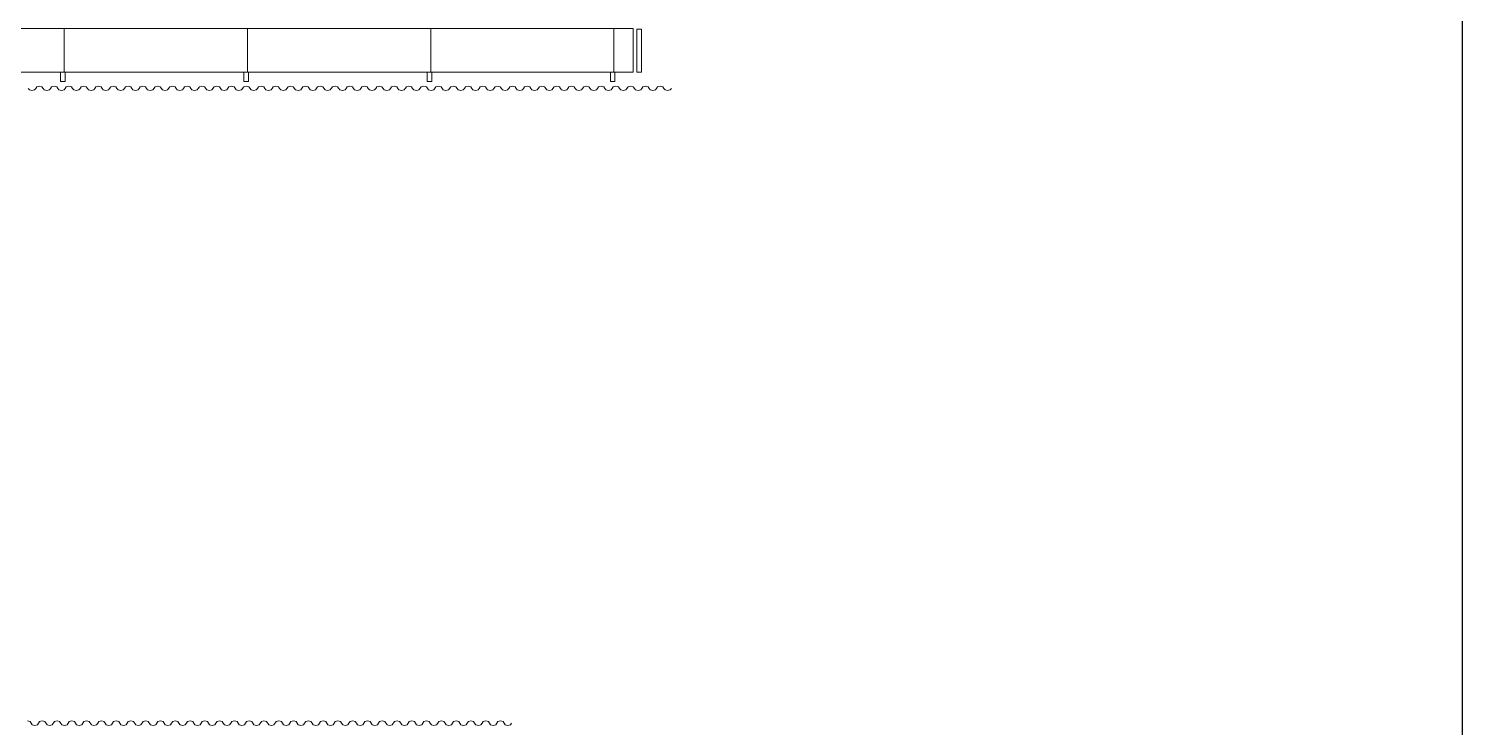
# Model space of a CAD drawing. Extents: x -31682 to -12847, y -2484 to 19259.
# Drawn here: x -22235 to -12847, y 3281 to 7859 of the extents above; entities that cross this region are included whole.
import ezdxf

# ---------------------------------------------------------------- set-up
doc = ezdxf.new("R2010")
doc.units = 0
doc.header["$LTSCALE"] = 5
doc.header["$MEASUREMENT"] = 0
doc.layers.get('Defpoints').update_dxf_attribs({"color": 6, "linetype": 'CONTINUOUS'})
doc.layers.add('ArqElet', color=11, linetype='CONTINUOUS', lineweight=5)

msp = doc.modelspace()

# ---------------------------------------------------------------- linework, layer by layer
at = {"layer": 'ArqElet'}
for p, q in [((-22002.3, 7858.8), (-23202.3, 7858.8)), ((-22002.3, 7572.8), (-22002.3, 7858.8)), ((-20802.3, 7858.8), (-22002.3, 7858.8)), ((-22002.3, 7572.8), (-22002.3, 7858.8)), ((-20802.3, 7572.8), (-20802.3, 7858.8)), ((-20802.3, 7572.8), (-20802.3, 7858.8)), ((-19602.3, 7858.8), (-20802.3, 7858.8)), ((-19602.3, 7572.8), (-19602.3, 7858.8)), ((-19602.3, 7572.8), (-19602.3, 7858.8)), ((-18402.3, 7858.8), (-19602.3, 7858.8)), ((-18402.3, 7572.8), (-18402.3, 7858.8)), ((-18402.3, 7572.8), (-18402.3, 7858.8)), ((-18277.3, 7858.8), (-18402.3, 7858.8)), ((-18277.3, 7572.8), (-18277.3, 7858.8)), ((-18251.9, 7572.8), (-18251.9, 7856.4)), ((-18251.9, 7856.4), (-18221.9, 7856.4)), ((-18221.9, 7572.8), (-18221.9, 7856.4)), ((-22002.3, 7572.8), (-23202.3, 7572.8)), ((-22025.8, 7512.8), (-22025.8, 7572.8)), ((-22025.8, 7572.8), (-21995.8, 7572.8)), ((-21995.8, 7512.8), (-22025.8, 7512.8)), ((-20802.3, 7572.8), (-22002.3, 7572.8)), ((-21995.8, 7572.8), (-21995.8, 7512.8)), ((-20825.8, 7512.8), (-20825.8, 7572.8)), ((-20825.8, 7572.8), (-20795.8, 7572.8)), ((-20795.8, 7512.8), (-20825.8, 7512.8)), ((-19602.3, 7572.8), (-20802.3, 7572.8)), ((-20795.8, 7572.8), (-20795.8, 7512.8)), ((-19625.8, 7512.8), (-19625.8, 7572.8)), ((-19625.8, 7572.8), (-19595.8, 7572.8)), ((-19595.8, 7512.8), (-19625.8, 7512.8)), ((-18402.3, 7572.8), (-19602.3, 7572.8)), ((-19595.8, 7572.8), (-19595.8, 7512.8)), ((-18425.8, 7512.8), (-18425.8, 7572.8)), ((-18425.8, 7572.8), (-18395.8, 7572.8)), ((-18395.8, 7512.8), (-18425.8, 7512.8)), ((-18277.3, 7572.8), (-18402.3, 7572.8)), ((-18395.8, 7572.8), (-18395.8, 7512.8)), ((-18221.9, 7572.8), (-18251.9, 7572.8)), ((-22237.4, 7467.8), (-22230.3, 7457.1)), ((-22230.3, 7457.1), (-22213.2, 7452.7)), ((-22213.2, 7452.7), (-22196.1, 7457.1)), ((-22196.1, 7457.1), (-22189, 7467.8)), ((-22189, 7467.8), (-22181.9, 7478.4)), ((-22181.9, 7478.4), (-22164.8, 7482.8)), ((-22164.8, 7482.8), (-22147.7, 7478.4)), ((-22147.7, 7478.4), (-22140.6, 7467.8)), ((-22140.6, 7467.8), (-22133.5, 7457.1)), ((-22133.5, 7457.1), (-22116.4, 7452.7)), ((-22116.4, 7452.7), (-22099.3, 7457.1)), ((-22099.3, 7457.1), (-22092.2, 7467.8)), ((-22092.2, 7467.8), (-22085.1, 7478.4)), ((-22085.1, 7478.4), (-22068, 7482.8)), ((-22068, 7482.8), (-22050.9, 7478.4)), ((-22050.9, 7478.4), (-22043.8, 7467.8)), ((-22043.8, 7467.8), (-22036.7, 7457.1)), ((-22036.7, 7457.1), (-22019.6, 7452.7)), ((-22019.6, 7452.7), (-22002.5, 7457.1)), ((-22002.5, 7457.1), (-21995.4, 7467.8)), ((-21995.4, 7467.8), (-21988.3, 7478.4)), ((-21988.3, 7478.4), (-21971.2, 7482.8)), ((-21971.2, 7482.8), (-21954.1, 7478.4)), ((-21954.1, 7478.4), (-21947, 7467.8)), ((-21947, 7467.8), (-21939.9, 7457.1)), ((-21939.9, 7457.1), (-21922.8, 7452.7)), ((-21922.8, 7452.7), (-21905.7, 7457.1)), ((-21905.7, 7457.1), (-21898.6, 7467.8)), ((-21898.6, 7467.8), (-21891.5, 7478.4)), ((-21891.5, 7478.4), (-21874.4, 7482.8)), ((-21874.4, 7482.8), (-21857.3, 7478.4)), ((-21857.3, 7478.4), (-21850.2, 7467.8)), ((-21850.2, 7467.8), (-21843.1, 7457.1)), ((-21843.1, 7457.1), (-21826, 7452.7)), ((-21826, 7452.7), (-21808.9, 7457.1)), ((-21808.9, 7457.1), (-21801.8, 7467.8)), ((-21801.8, 7467.8), (-21794.7, 7478.4)), ((-21794.7, 7478.4), (-21777.6, 7482.8)), ((-21777.6, 7482.8), (-21760.5, 7478.4)), ((-21760.5, 7478.4), (-21753.4, 7467.8)), ((-21753.4, 7467.8), (-21746.3, 7457.1)), ((-21746.3, 7457.1), (-21729.2, 7452.7)), ((-21729.2, 7452.7), (-21712.1, 7457.1)), ((-21712.1, 7457.1), (-21705, 7467.8)), ((-21705, 7467.8), (-21697.9, 7478.4)), ((-21697.9, 7478.4), (-21680.8, 7482.8)), ((-21680.8, 7482.8), (-21663.7, 7478.4)), ((-21663.7, 7478.4), (-21656.6, 7467.8)), ((-21656.6, 7467.8), (-21649.5, 7457.1)), ((-21649.5, 7457.1), (-21632.4, 7452.7)), ((-21632.4, 7452.7), (-21615.3, 7457.1)), ((-21615.3, 7457.1), (-21608.2, 7467.8)), ((-21608.2, 7467.8), (-21601.1, 7478.4)), ((-21601.1, 7478.4), (-21584, 7482.8)), ((-21584, 7482.8), (-21566.9, 7478.4)), ((-21566.9, 7478.4), (-21559.8, 7467.8)), ((-21559.8, 7467.8), (-21552.7, 7457.1)), ((-21552.7, 7457.1), (-21535.6, 7452.7)), ((-21535.6, 7452.7), (-21518.5, 7457.1)), ((-21518.5, 7457.1), (-21511.4, 7467.8)), ((-21511.4, 7467.8), (-21504.3, 7478.4)), ((-21504.3, 7478.4), (-21487.2, 7482.8)), ((-21487.2, 7482.8), (-21470.1, 7478.4)), ((-21470.1, 7478.4), (-21463, 7467.8)), ((-21463, 7467.8), (-21455.9, 7457.1)), ((-21455.9, 7457.1), (-21438.8, 7452.7)), ((-21438.8, 7452.7), (-21421.7, 7457.1)), ((-21421.7, 7457.1), (-21407.5, 7478.4)), ((-21407.5, 7478.4), (-21390.4, 7482.8)), ((-21390.4, 7482.8), (-21373.3, 7478.4)), ((-21373.3, 7478.4), (-21359.1, 7457.1)), ((-21359.1, 7457.1), (-21342, 7452.7)), ((-21342, 7452.7), (-21324.9, 7457.1)), ((-21324.9, 7457.1), (-21310.7, 7478.4)), ((-21310.7, 7478.4), (-21293.6, 7482.8)), ((-21293.6, 7482.8), (-21276.5, 7478.4)), ((-21276.5, 7478.4), (-21269.4, 7467.8)), ((-21269.4, 7467.8), (-21262.3, 7457.1)), ((-21262.3, 7457.1), (-21245.2, 7452.7)), ((-21245.2, 7452.7), (-21228.1, 7457.1)), ((-21228.1, 7457.1), (-21221, 7467.8)), ((-21221, 7467.8), (-21213.9, 7478.4)), ((-21213.9, 7478.4), (-21196.8, 7482.8)), ((-21196.8, 7482.8), (-21179.7, 7478.4)), ((-21179.7, 7478.4), (-21172.6, 7467.8)), ((-21172.6, 7467.8), (-21165.5, 7457.1)), ((-21165.5, 7457.1), (-21148.4, 7452.7)), ((-21148.4, 7452.7), (-21131.3, 7457.1)), ((-21131.3, 7457.1), (-21124.2, 7467.8)), ((-21124.2, 7467.8), (-21117.1, 7478.4)), ((-21117.1, 7478.4), (-21100, 7482.8)), ((-21100, 7482.8), (-21082.9, 7478.4)), ((-21082.9, 7478.4), (-21068.7, 7457.1)), ((-21068.7, 7457.1), (-21051.6, 7452.7)), ((-21051.6, 7452.7), (-21034.5, 7457.1)), ((-21034.5, 7457.1), (-21020.3, 7478.4)), ((-21020.3, 7478.4), (-21003.2, 7482.8)), ((-21003.2, 7482.8), (-20986.1, 7478.4)), ((-20986.1, 7478.4), (-20971.9, 7457.1)), ((-20971.9, 7457.1), (-20954.8, 7452.7)), ((-20954.8, 7452.7), (-20937.7, 7457.1)), ((-20937.7, 7457.1), (-20923.5, 7478.4)), ((-20923.5, 7478.4), (-20906.4, 7482.8)), ((-20906.4, 7482.8), (-20889.3, 7478.4)), ((-20889.3, 7478.4), (-20875.1, 7457.1)), ((-20875.1, 7457.1), (-20858, 7452.7)), ((-20858, 7452.7), (-20840.9, 7457.1)), ((-20840.9, 7457.1), (-20826.7, 7478.4)), ((-20826.7, 7478.4), (-20809.6, 7482.8)), ((-20809.6, 7482.8), (-20792.5, 7478.4)), ((-20792.5, 7478.4), (-20778.3, 7457.1)), ((-20778.3, 7457.1), (-20761.2, 7452.7)), ((-20761.2, 7452.7), (-20744.1, 7457.1)), ((-20744.1, 7457.1), (-20737, 7467.8)), ((-20737, 7467.8), (-20729.9, 7478.4)), ((-20729.9, 7478.4), (-20712.8, 7482.8)), ((-20712.8, 7482.8), (-20695.7, 7478.4)), ((-20695.7, 7478.4), (-20688.6, 7467.8)), ((-20688.6, 7467.8), (-20681.5, 7457.1)), ((-20681.5, 7457.1), (-20664.4, 7452.7)), ((-20664.4, 7452.7), (-20647.3, 7457.1)), ((-20647.3, 7457.1), (-20640.2, 7467.8)), ((-20640.2, 7467.8), (-20633.1, 7478.4)), ((-20633.1, 7478.4), (-20616, 7482.8)), ((-20616, 7482.8), (-20598.9, 7478.4)), ((-20598.9, 7478.4), (-20591.8, 7467.8)), ((-20591.8, 7467.8), (-20584.7, 7457.1)), ((-20584.7, 7457.1), (-20567.6, 7452.7)), ((-20567.6, 7452.7), (-20550.5, 7457.1)), ((-20550.5, 7457.1), (-20536.3, 7478.4)), ((-20536.3, 7478.4), (-20519.2, 7482.8)), ((-20519.2, 7482.8), (-20502.1, 7478.4)), ((-20502.1, 7478.4), (-20487.9, 7457.1)), ((-20487.9, 7457.1), (-20470.8, 7452.7)), ((-20470.8, 7452.7), (-20453.7, 7457.1)), ((-20453.7, 7457.1), (-20439.5, 7478.4)), ((-20439.5, 7478.4), (-20422.4, 7482.8)), ((-20422.4, 7482.8), (-20405.3, 7478.4)), ((-20405.3, 7478.4), (-20391.1, 7457.1)), ((-20391.1, 7457.1), (-20374, 7452.7)), ((-20374, 7452.7), (-20356.9, 7457.1)), ((-20356.9, 7457.1), (-20342.7, 7478.4)), ((-20342.7, 7478.4), (-20325.6, 7482.8)), ((-20325.6, 7482.8), (-20308.5, 7478.4)), ((-20308.5, 7478.4), (-20294.3, 7457.1)), ((-20294.3, 7457.1), (-20277.2, 7452.7)), ((-20277.2, 7452.7), (-20260.1, 7457.1)), ((-20260.1, 7457.1), (-20253, 7467.8)), ((-20253, 7467.8), (-20245.9, 7478.4)), ((-20245.9, 7478.4), (-20228.8, 7482.8)), ((-20228.8, 7482.8), (-20211.7, 7478.4)), ((-20211.7, 7478.4), (-20204.6, 7467.8)), ((-20204.6, 7467.8), (-20197.5, 7457.1)), ((-20197.5, 7457.1), (-20180.4, 7452.7)), ((-20180.4, 7452.7), (-20163.3, 7457.1)), ((-20163.3, 7457.1), (-20156.2, 7467.8)), ((-20156.2, 7467.8), (-20149.1, 7478.4)), ((-20149.1, 7478.4), (-20132, 7482.8)), ((-20132, 7482.8), (-20114.9, 7478.4)), ((-20114.9, 7478.4), (-20107.8, 7467.8)), ((-20107.8, 7467.8), (-20100.7, 7457.1)), ((-20100.7, 7457.1), (-20083.6, 7452.7)), ((-20083.6, 7452.7), (-20066.5, 7457.1)), ((-20066.5, 7457.1), (-20059.4, 7467.8)), ((-20059.4, 7467.8), (-20052.3, 7478.4)), ((-20052.3, 7478.4), (-20035.2, 7482.8)), ((-20035.2, 7482.8), (-20018.1, 7478.4)), ((-20018.1, 7478.4), (-20011, 7467.8)), ((-20011, 7467.8), (-20003.9, 7457.1)), ((-20003.9, 7457.1), (-19986.8, 7452.7)), ((-19986.8, 7452.7), (-19969.7, 7457.1)), ((-19969.7, 7457.1), (-19962.6, 7467.8)), ((-19962.6, 7467.8), (-19955.5, 7478.4)), ((-19955.5, 7478.4), (-19938.4, 7482.8)), ((-19938.4, 7482.8), (-19921.3, 7478.4)), ((-19921.3, 7478.4), (-19914.2, 7467.8)), ((-19914.2, 7467.8), (-19907.1, 7457.1)), ((-19907.1, 7457.1), (-19890, 7452.7)), ((-19890, 7452.7), (-19872.9, 7457.1)), ((-19872.9, 7457.1), (-19865.8, 7467.8)), ((-19865.8, 7467.8), (-19858.7, 7478.4)), ((-19858.7, 7478.4), (-19841.6, 7482.8)), ((-19841.6, 7482.8), (-19824.5, 7478.4)), ((-19824.5, 7478.4), (-19817.4, 7467.8)), ((-19817.4, 7467.8), (-19810.3, 7457.1)), ((-19810.3, 7457.1), (-19793.2, 7452.7)), ((-19793.2, 7452.7), (-19776.1, 7457.1)), ((-19776.1, 7457.1), (-19769, 7467.8)), ((-19769, 7467.8), (-19761.9, 7478.4)), ((-19761.9, 7478.4), (-19744.8, 7482.8)), ((-19744.8, 7482.8), (-19727.7, 7478.4)), ((-19727.7, 7478.4), (-19720.6, 7467.8)), ((-19720.6, 7467.8), (-19713.5, 7457.1)), ((-19713.5, 7457.1), (-19696.4, 7452.7)), ((-19696.4, 7452.7), (-19679.3, 7457.1)), ((-19679.3, 7457.1), (-19665.1, 7478.4)), ((-19665.1, 7478.4), (-19648, 7482.8)), ((-19648, 7482.8), (-19630.9, 7478.4)), ((-19630.9, 7478.4), (-19616.7, 7457.1)), ((-19616.7, 7457.1), (-19599.6, 7452.7)), ((-19599.6, 7452.7), (-19582.5, 7457.1)), ((-19582.5, 7457.1), (-19568.3, 7478.4)), ((-19568.3, 7478.4), (-19551.2, 7482.8)), ((-19551.2, 7482.8), (-19534.1, 7478.4)), ((-19534.1, 7478.4), (-19519.9, 7457.1)), ((-19519.9, 7457.1), (-19502.8, 7452.7)), ((-19502.8, 7452.7), (-19485.7, 7457.1)), ((-19485.7, 7457.1), (-19471.5, 7478.4)), ((-19471.5, 7478.4), (-19454.4, 7482.8)), ((-19454.4, 7482.8), (-19437.3, 7478.4)), ((-19437.3, 7478.4), (-19423.1, 7457.1)), ((-19423.1, 7457.1), (-19406, 7452.7)), ((-19406, 7452.7), (-19388.9, 7457.1)), ((-19388.9, 7457.1), (-19381.8, 7467.8)), ((-19381.8, 7467.8), (-19374.7, 7478.4)), ((-19374.7, 7478.4), (-19357.6, 7482.8)), ((-19357.6, 7482.8), (-19340.5, 7478.4)), ((-19340.5, 7478.4), (-19333.4, 7467.8)), ((-19333.4, 7467.8), (-19326.3, 7457.1)), ((-19326.3, 7457.1), (-19309.2, 7452.7)), ((-19309.2, 7452.7), (-19292.1, 7457.1)), ((-19292.1, 7457.1), (-19285, 7467.8)), ((-19285, 7467.8), (-19277.9, 7478.4)), ((-19277.9, 7478.4), (-19260.8, 7482.8)), ((-19260.8, 7482.8), (-19243.7, 7478.4)), ((-19243.7, 7478.4), (-19236.6, 7467.8)), ((-19236.6, 7467.8), (-19229.5, 7457.1)), ((-19229.5, 7457.1), (-19212.4, 7452.7)), ((-19212.4, 7452.7), (-19195.3, 7457.1)), ((-19195.3, 7457.1), (-19188.2, 7467.8)), ((-19188.2, 7467.8), (-19181.1, 7478.4)), ((-19181.1, 7478.4), (-19164, 7482.8)), ((-19164, 7482.8), (-19146.9, 7478.4)), ((-19146.9, 7478.4), (-19139.8, 7467.8)), ((-19139.8, 7467.8), (-19132.7, 7457.1)), ((-19132.7, 7457.1), (-19115.6, 7452.7)), ((-19115.6, 7452.7), (-19098.5, 7457.1)), ((-19098.5, 7457.1), (-19091.4, 7467.8)), ((-19091.4, 7467.8), (-19084.3, 7478.4)), ((-19084.3, 7478.4), (-19067.2, 7482.8)), ((-19067.2, 7482.8), (-19050.1, 7478.4)), ((-19050.1, 7478.4), (-19043, 7467.8)), ((-19043, 7467.8), (-19035.9, 7457.1)), ((-19035.9, 7457.1), (-19018.8, 7452.7)), ((-19018.8, 7452.7), (-19001.7, 7457.1)), ((-19001.7, 7457.1), (-18994.6, 7467.8)), ((-18994.6, 7467.8), (-18987.5, 7478.4)), ((-18987.5, 7478.4), (-18970.4, 7482.8)), ((-18970.4, 7482.8), (-18953.3, 7478.4)), ((-18953.3, 7478.4), (-18946.2, 7467.8)), ((-18946.2, 7467.8), (-18939.1, 7457.1)), ((-18939.1, 7457.1), (-18922, 7452.7)), ((-18922, 7452.7), (-18904.9, 7457.1)), ((-18904.9, 7457.1), (-18890.7, 7478.4)), ((-18890.7, 7478.4), (-18873.6, 7482.8)), ((-18873.6, 7482.8), (-18856.5, 7478.4)), ((-18856.5, 7478.4), (-18842.3, 7457.1)), ((-18842.3, 7457.1), (-18825.2, 7452.7)), ((-18825.2, 7452.7), (-18808.1, 7457.1)), ((-18808.1, 7457.1), (-18793.9, 7478.4)), ((-18793.9, 7478.4), (-18776.8, 7482.8)), ((-18776.8, 7482.8), (-18759.7, 7478.4)), ((-18759.7, 7478.4), (-18752.6, 7467.8)), ((-18752.6, 7467.8), (-18745.5, 7457.1)), ((-18745.5, 7457.1), (-18728.4, 7452.7)), ((-18728.4, 7452.7), (-18711.3, 7457.1)), ((-18711.3, 7457.1), (-18704.2, 7467.8)), ((-18704.2, 7467.8), (-18697.1, 7478.4)), ((-18697.1, 7478.4), (-18680, 7482.8)), ((-18680, 7482.8), (-18662.9, 7478.4)), ((-18662.9, 7478.4), (-18655.8, 7467.8)), ((-18655.8, 7467.8), (-18648.7, 7457.1)), ((-18648.7, 7457.1), (-18631.6, 7452.7)), ((-18631.6, 7452.7), (-18614.5, 7457.1)), ((-18614.5, 7457.1), (-18607.4, 7467.8)), ((-18607.4, 7467.8), (-18600.3, 7478.4)), ((-18600.3, 7478.4), (-18583.2, 7482.8)), ((-18583.2, 7482.8), (-18566.1, 7478.4)), ((-18566.1, 7478.4), (-18559, 7467.8)), ((-18559, 7467.8), (-18551.9, 7457.1)), ((-18551.9, 7457.1), (-18534.8, 7452.7)), ((-18534.8, 7452.7), (-18517.7, 7457.1)), ((-18517.7, 7457.1), (-18510.6, 7467.8)), ((-18510.6, 7467.8), (-18503.5, 7478.4)), ((-18503.5, 7478.4), (-18486.4, 7482.8)), ((-18486.4, 7482.8), (-18469.3, 7478.4)), ((-18469.3, 7478.4), (-18462.2, 7467.8)), ((-18462.2, 7467.8), (-18455.1, 7457.1)), ((-18455.1, 7457.1), (-18438, 7452.7)), ((-18438, 7452.7), (-18420.9, 7457.1)), ((-18420.9, 7457.1), (-18413.8, 7467.8)), ((-18413.8, 7467.8), (-18406.7, 7478.4)), ((-18406.7, 7478.4), (-18389.6, 7482.8)), ((-18389.6, 7482.8), (-18372.5, 7478.4)), ((-18372.5, 7478.4), (-18365.4, 7467.8)), ((-18365.4, 7467.8), (-18358.3, 7457.1)), ((-18358.3, 7457.1), (-18341.2, 7452.7)), ((-18341.2, 7452.7), (-18324.1, 7457.1)), ((-18324.1, 7457.1), (-18317, 7467.8)), ((-18317, 7467.8), (-18309.9, 7478.4)), ((-18309.9, 7478.4), (-18292.8, 7482.8)), ((-18292.8, 7482.8), (-18275.7, 7478.4)), ((-18275.7, 7478.4), (-18268.6, 7467.8)), ((-18268.6, 7467.8), (-18261.5, 7457.1)), ((-18261.5, 7457.1), (-18244.4, 7452.7)), ((-18244.4, 7452.7), (-18227.3, 7457.1)), ((-18227.3, 7457.1), (-18220.2, 7467.8)), ((-18220.2, 7467.8), (-18213.1, 7478.4)), ((-18213.1, 7478.4), (-18196, 7482.8)), ((-18196, 7482.8), (-18178.9, 7478.4)), ((-18178.9, 7478.4), (-18171.8, 7467.8)), ((-18171.8, 7467.8), (-18164.7, 7457.1)), ((-18164.7, 7457.1), (-18147.6, 7452.7)), ((-18147.6, 7452.7), (-18130.5, 7457.1)), ((-18130.5, 7457.1), (-18123.4, 7467.8)), ((-18123.4, 7467.8), (-18116.3, 7478.4)), ((-18116.3, 7478.4), (-18099.2, 7482.8)), ((-18099.2, 7482.8), (-18082.1, 7478.4)), ((-18082.1, 7478.4), (-18075, 7467.8)), ((-18075, 7467.8), (-18067.9, 7457.1)), ((-18067.9, 7457.1), (-18050.8, 7452.7)), ((-18050.8, 7452.7), (-18033.7, 7457.1)), ((-18033.7, 7457.1), (-18026.6, 7467.8)), ((-22242.8, 3324.2), (-22225.7, 3319.7)), ((-22225.7, 3319.7), (-22218.6, 3309.1)), ((-22218.6, 3309.1), (-22211.5, 3298.4)), ((-22211.5, 3298.4), (-22194.4, 3294)), ((-22194.4, 3294), (-22177.3, 3298.4)), ((-22177.3, 3298.4), (-22170.2, 3309.1)), ((-22170.2, 3309.1), (-22163.1, 3319.7)), ((-22163.1, 3319.7), (-22146, 3324.2)), ((-22146, 3324.2), (-22128.9, 3319.7)), ((-22128.9, 3319.7), (-22114.7, 3298.4)), ((-22114.7, 3298.4), (-22097.6, 3294)), ((-22097.6, 3294), (-22080.5, 3298.4)), ((-22080.5, 3298.4), (-22066.3, 3319.7)), ((-22066.3, 3319.7), (-22049.2, 3324.2)), ((-22049.2, 3324.2), (-22032.1, 3319.7)), ((-22032.1, 3319.7), (-22017.9, 3298.4)), ((-22017.9, 3298.4), (-22000.8, 3294)), ((-22000.8, 3294), (-21983.7, 3298.4)), ((-21983.7, 3298.4), (-21969.5, 3319.7)), ((-21969.5, 3319.7), (-21952.4, 3324.2)), ((-21952.4, 3324.2), (-21935.3, 3319.7)), ((-21935.3, 3319.7), (-21921.1, 3298.4)), ((-21921.1, 3298.4), (-21904, 3294)), ((-21904, 3294), (-21886.9, 3298.4)), ((-21886.9, 3298.4), (-21872.7, 3319.7)), ((-21872.7, 3319.7), (-21855.6, 3324.2)), ((-21855.6, 3324.2), (-21838.5, 3319.7)), ((-21838.5, 3319.7), (-21824.3, 3298.4)), ((-21824.3, 3298.4), (-21807.2, 3294)), ((-21807.2, 3294), (-21790.1, 3298.4)), ((-21790.1, 3298.4), (-21783, 3309.1)), ((-21783, 3309.1), (-21775.9, 3319.7)), ((-21775.9, 3319.7), (-21758.8, 3324.2)), ((-21758.8, 3324.2), (-21741.7, 3319.7)), ((-21741.7, 3319.7), (-21734.6, 3309.1)), ((-21734.6, 3309.1), (-21727.5, 3298.4)), ((-21727.5, 3298.4), (-21710.4, 3294)), ((-21710.4, 3294), (-21693.3, 3298.4)), ((-21693.3, 3298.4), (-21686.2, 3309.1)), ((-21686.2, 3309.1), (-21679.1, 3319.7)), ((-21679.1, 3319.7), (-21662, 3324.2)), ((-21662, 3324.2), (-21644.9, 3319.7)), ((-21644.9, 3319.7), (-21637.8, 3309.1)), ((-21637.8, 3309.1), (-21630.7, 3298.4)), ((-21630.7, 3298.4), (-21613.6, 3294)), ((-21613.6, 3294), (-21596.5, 3298.4)), ((-21596.5, 3298.4), (-21582.3, 3319.7)), ((-21582.3, 3319.7), (-21565.2, 3324.2)), ((-21565.2, 3324.2), (-21548.1, 3319.7)), ((-21548.1, 3319.7), (-21533.9, 3298.4)), ((-21533.9, 3298.4), (-21516.8, 3294)), ((-21516.8, 3294), (-21499.7, 3298.4)), ((-21499.7, 3298.4), (-21485.5, 3319.7)), ((-21485.5, 3319.7), (-21468.4, 3324.2)), ((-21468.4, 3324.2), (-21451.3, 3319.7)), ((-21451.3, 3319.7), (-21437.1, 3298.4)), ((-21437.1, 3298.4), (-21420, 3294)), ((-21420, 3294), (-21402.9, 3298.4)), ((-21402.9, 3298.4), (-21388.7, 3319.7)), ((-21388.7, 3319.7), (-21371.6, 3324.2)), ((-21371.6, 3324.2), (-21354.5, 3319.7)), ((-21354.5, 3319.7), (-21340.3, 3298.4)), ((-21340.3, 3298.4), (-21323.2, 3294)), ((-21323.2, 3294), (-21306.1, 3298.4)), ((-21306.1, 3298.4), (-21299, 3309.1)), ((-21299, 3309.1), (-21291.9, 3319.7)), ((-21291.9, 3319.7), (-21274.8, 3324.2)), ((-21274.8, 3324.2), (-21257.7, 3319.7)), ((-21257.7, 3319.7), (-21250.6, 3309.1)), ((-21250.6, 3309.1), (-21243.5, 3298.4)), ((-21243.5, 3298.4), (-21226.4, 3294)), ((-21226.4, 3294), (-21209.3, 3298.4)), ((-21209.3, 3298.4), (-21202.2, 3309.1)), ((-21202.2, 3309.1), (-21195.1, 3319.7)), ((-21195.1, 3319.7), (-21178, 3324.2)), ((-21178, 3324.2), (-21160.9, 3319.7)), ((-21160.9, 3319.7), (-21153.8, 3309.1)), ((-21153.8, 3309.1), (-21146.7, 3298.4)), ((-21146.7, 3298.4), (-21129.6, 3294)), ((-21129.6, 3294), (-21112.5, 3298.4)), ((-21112.5, 3298.4), (-21105.4, 3309.1)), ((-21105.4, 3309.1), (-21098.3, 3319.7)), ((-21098.3, 3319.7), (-21081.2, 3324.2)), ((-21081.2, 3324.2), (-21064.1, 3319.7)), ((-21064.1, 3319.7), (-21057, 3309.1)), ((-21057, 3309.1), (-21049.9, 3298.4)), ((-21049.9, 3298.4), (-21032.8, 3294)), ((-21032.8, 3294), (-21015.7, 3298.4)), ((-21015.7, 3298.4), (-21008.6, 3309.1)), ((-21008.6, 3309.1), (-21001.5, 3319.7)), ((-21001.5, 3319.7), (-20984.4, 3324.2)), ((-20984.4, 3324.2), (-20967.3, 3319.7)), ((-20967.3, 3319.7), (-20960.2, 3309.1)), ((-20960.2, 3309.1), (-20953.1, 3298.4)), ((-20953.1, 3298.4), (-20936, 3294)), ((-20936, 3294), (-20918.9, 3298.4)), ((-20918.9, 3298.4), (-20911.8, 3309.1)), ((-20911.8, 3309.1), (-20904.7, 3319.7)), ((-20904.7, 3319.7), (-20887.6, 3324.2)), ((-20887.6, 3324.2), (-20870.5, 3319.7)), ((-20870.5, 3319.7), (-20863.4, 3309.1)), ((-20863.4, 3309.1), (-20856.3, 3298.4)), ((-20856.3, 3298.4), (-20839.2, 3294)), ((-20839.2, 3294), (-20822.1, 3298.4)), ((-20822.1, 3298.4), (-20815, 3309.1)), ((-20815, 3309.1), (-20807.9, 3319.7)), ((-20807.9, 3319.7), (-20790.8, 3324.2)), ((-20790.8, 3324.2), (-20773.7, 3319.7)), ((-20773.7, 3319.7), (-20766.6, 3309.1)), ((-20766.6, 3309.1), (-20759.5, 3298.4)), ((-20759.5, 3298.4), (-20742.4, 3294)), ((-20742.4, 3294), (-20725.3, 3298.4)), ((-20725.3, 3298.4), (-20711.1, 3319.7)), ((-20711.1, 3319.7), (-20694, 3324.2)), ((-20694, 3324.2), (-20676.9, 3319.7)), ((-20676.9, 3319.7), (-20662.7, 3298.4)), ((-20662.7, 3298.4), (-20645.6, 3294)), ((-20645.6, 3294), (-20628.5, 3298.4)), ((-20628.5, 3298.4), (-20614.3, 3319.7)), ((-20614.3, 3319.7), (-20597.2, 3324.2)), ((-20597.2, 3324.2), (-20580.1, 3319.7)), ((-20580.1, 3319.7), (-20565.9, 3298.4)), ((-20565.9, 3298.4), (-20548.8, 3294)), ((-20548.8, 3294), (-20531.7, 3298.4)), ((-20531.7, 3298.4), (-20517.5, 3319.7)), ((-20517.5, 3319.7), (-20500.4, 3324.2)), ((-20500.4, 3324.2), (-20483.3, 3319.7)), ((-20483.3, 3319.7), (-20469.1, 3298.4)), ((-20469.1, 3298.4), (-20452, 3294)), ((-20452, 3294), (-20434.9, 3298.4)), ((-20434.9, 3298.4), (-20427.8, 3309.1)), ((-20427.8, 3309.1), (-20420.7, 3319.7)), ((-20420.7, 3319.7), (-20403.6, 3324.2)), ((-20403.6, 3324.2), (-20386.5, 3319.7)), ((-20386.5, 3319.7), (-20379.4, 3309.1)), ((-20379.4, 3309.1), (-20372.3, 3298.4)), ((-20372.3, 3298.4), (-20355.2, 3294)), ((-20355.2, 3294), (-20338.1, 3298.4)), ((-20338.1, 3298.4), (-20331, 3309.1)), ((-20331, 3309.1), (-20323.9, 3319.7)), ((-20323.9, 3319.7), (-20306.8, 3324.2)), ((-20306.8, 3324.2), (-20289.7, 3319.7)), ((-20289.7, 3319.7), (-20282.6, 3309.1)), ((-20282.6, 3309.1), (-20275.5, 3298.4)), ((-20275.5, 3298.4), (-20258.4, 3294)), ((-20258.4, 3294), (-20241.3, 3298.4)), ((-20241.3, 3298.4), (-20234.2, 3309.1)), ((-20234.2, 3309.1), (-20227.1, 3319.7)), ((-20227.1, 3319.7), (-20210, 3324.2)), ((-20210, 3324.2), (-20192.9, 3319.7)), ((-20192.9, 3319.7), (-20185.8, 3309.1)), ((-20185.8, 3309.1), (-20178.7, 3298.4)), ((-20178.7, 3298.4), (-20161.6, 3294)), ((-20161.6, 3294), (-20144.5, 3298.4)), ((-20144.5, 3298.4), (-20137.4, 3309.1)), ((-20137.4, 3309.1), (-20130.3, 3319.7)), ((-20130.3, 3319.7), (-20113.2, 3324.2)), ((-20113.2, 3324.2), (-20096.1, 3319.7)), ((-20096.1, 3319.7), (-20089, 3309.1)), ((-20089, 3309.1), (-20081.9, 3298.4)), ((-20081.9, 3298.4), (-20064.8, 3294)), ((-20064.8, 3294), (-20047.7, 3298.4)), ((-20047.7, 3298.4), (-20040.6, 3309.1)), ((-20040.6, 3309.1), (-20033.5, 3319.7)), ((-20033.5, 3319.7), (-20016.4, 3324.2)), ((-20016.4, 3324.2), (-19999.3, 3319.7)), ((-19999.3, 3319.7), (-19992.2, 3309.1)), ((-19992.2, 3309.1), (-19985.1, 3298.4)), ((-19985.1, 3298.4), (-19968, 3294)), ((-19968, 3294), (-19950.9, 3298.4)), ((-19950.9, 3298.4), (-19936.7, 3319.7)), ((-19936.7, 3319.7), (-19919.6, 3324.2)), ((-19919.6, 3324.2), (-19902.5, 3319.7)), ((-19902.5, 3319.7), (-19888.3, 3298.4)), ((-19888.3, 3298.4), (-19871.2, 3294)), ((-19871.2, 3294), (-19854.1, 3298.4)), ((-19854.1, 3298.4), (-19839.9, 3319.7)), ((-19839.9, 3319.7), (-19822.8, 3324.2)), ((-19822.8, 3324.2), (-19805.7, 3319.7)), ((-19805.7, 3319.7), (-19798.6, 3309.1)), ((-19798.6, 3309.1), (-19791.5, 3298.4)), ((-19791.5, 3298.4), (-19774.4, 3294)), ((-19774.4, 3294), (-19757.3, 3298.4)), ((-19757.3, 3298.4), (-19750.2, 3309.1)), ((-19750.2, 3309.1), (-19743.1, 3319.7)), ((-19743.1, 3319.7), (-19726, 3324.2)), ((-19726, 3324.2), (-19708.9, 3319.7)), ((-19708.9, 3319.7), (-19701.8, 3309.1)), ((-19701.8, 3309.1), (-19694.7, 3298.4)), ((-19694.7, 3298.4), (-19677.6, 3294)), ((-19677.6, 3294), (-19660.5, 3298.4)), ((-19660.5, 3298.4), (-19653.4, 3309.1)), ((-19653.4, 3309.1), (-19646.3, 3319.7)), ((-19646.3, 3319.7), (-19629.2, 3324.2)), ((-19629.2, 3324.2), (-19612.1, 3319.7)), ((-19612.1, 3319.7), (-19605, 3309.1)), ((-19605, 3309.1), (-19597.9, 3298.4)), ((-19597.9, 3298.4), (-19580.8, 3294)), ((-19580.8, 3294), (-19563.7, 3298.4)), ((-19563.7, 3298.4), (-19556.6, 3309.1)), ((-19556.6, 3309.1), (-19549.5, 3319.7)), ((-19549.5, 3319.7), (-19532.4, 3324.2)), ((-19532.4, 3324.2), (-19515.3, 3319.7)), ((-19515.3, 3319.7), (-19508.2, 3309.1)), ((-19508.2, 3309.1), (-19501.1, 3298.4)), ((-19501.1, 3298.4), (-19484, 3294)), ((-19484, 3294), (-19466.9, 3298.4)), ((-19466.9, 3298.4), (-19459.8, 3309.1)), ((-19459.8, 3309.1), (-19452.7, 3319.7)), ((-19452.7, 3319.7), (-19435.6, 3324.2)), ((-19435.6, 3324.2), (-19418.5, 3319.7)), ((-19418.5, 3319.7), (-19411.4, 3309.1)), ((-19411.4, 3309.1), (-19404.3, 3298.4)), ((-19404.3, 3298.4), (-19387.2, 3294)), ((-19387.2, 3294), (-19370.1, 3298.4)), ((-19370.1, 3298.4), (-19363, 3309.1)), ((-19363, 3309.1), (-19355.9, 3319.7)), ((-19355.9, 3319.7), (-19338.8, 3324.2)), ((-19338.8, 3324.2), (-19321.7, 3319.7)), ((-19321.7, 3319.7), (-19314.6, 3309.1)), ((-19314.6, 3309.1), (-19307.5, 3298.4)), ((-19307.5, 3298.4), (-19290.4, 3294)), ((-19290.4, 3294), (-19273.3, 3298.4)), ((-19273.3, 3298.4), (-19266.2, 3309.1)), ((-19266.2, 3309.1), (-19259.1, 3319.7)), ((-19259.1, 3319.7), (-19242, 3324.2)), ((-19242, 3324.2), (-19224.9, 3319.7)), ((-19224.9, 3319.7), (-19217.8, 3309.1)), ((-19217.8, 3309.1), (-19210.7, 3298.4)), ((-19210.7, 3298.4), (-19193.6, 3294)), ((-19193.6, 3294), (-19176.5, 3298.4)), ((-19176.5, 3298.4), (-19169.4, 3309.1)), ((-19169.4, 3309.1), (-19162.3, 3319.7)), ((-19162.3, 3319.7), (-19145.2, 3324.2)), ((-19145.2, 3324.2), (-19128.1, 3319.7)), ((-19128.1, 3319.7), (-19121, 3309.1)), ((-19121, 3309.1), (-19113.9, 3298.4)), ((-19113.9, 3298.4), (-19096.8, 3294)), ((-19096.8, 3294), (-19079.7, 3298.4)), ((-19079.7, 3298.4), (-19072.6, 3309.1))]:
    msp.add_line(p, q, dxfattribs=at)
at = {"layer": 'Defpoints'}
msp.add_lwpolyline([(-31682.3, 19258.8), (-12847.3, 19258.8), (-12847.3, -2484), (-31682.3, -2484)], close=True, dxfattribs=at)

doc.saveas('drawing.dxf')
